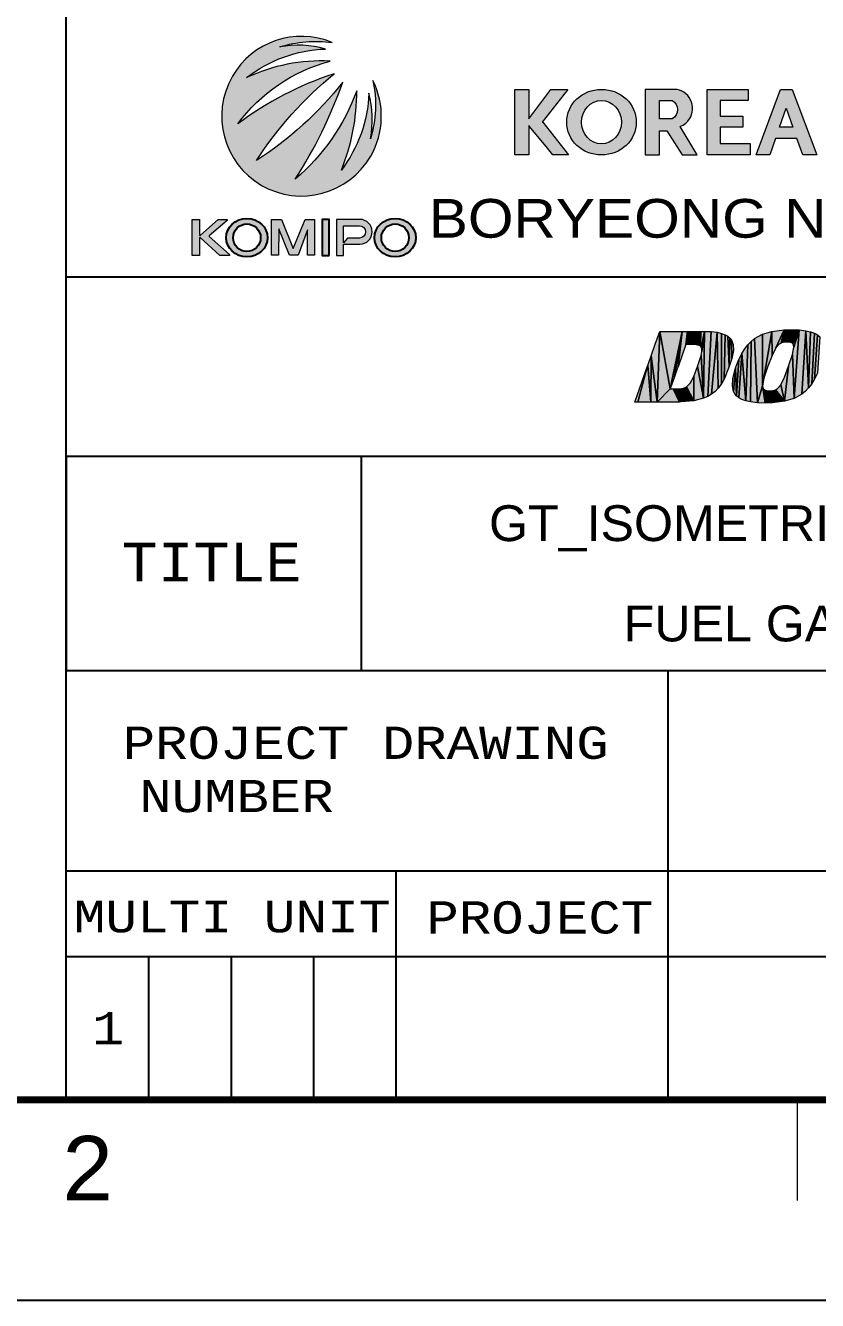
# Model space of a CAD drawing. Header units: inches. Extents: x 0 to 841, y 0 to 594.
# Drawn here: x 674.2 to 729.4, y 0 to 89 of the extents above; entities that cross this region are included whole.
import ezdxf
from ezdxf.enums import TextEntityAlignment as Align

# ---------------------------------------------------------------- set-up
doc = ezdxf.new("R2010")
doc.units = ezdxf.units.IN
doc.header["$MEASUREMENT"] = 0
for name, color, linetype in [('BG 0', 7, 'Continuous'), ('BG Border', 7, 'Continuous'), ('FRAME', 7, 'Continuous')]:
    doc.layers.add(name, color=color, linetype=linetype)
doc.styles.add('Arial', font='arial.ttf')
doc.styles.add('Courier New', font='cour.ttf')

msp = doc.modelspace()

# ---------------------------------------------------------------- hatches: boundary and pattern name
at = {"layer": 'BG 0', "linetype": 'Continuous'}
for points in [[(717.8138814574204, 65.92619023427778), (718.1013426396215, 66.74384491173032), (718.4129191551121, 67.63020358619701), (718.2332959749295, 62.70696015135818)], [(718.2332959749295, 62.70696015135818), (718.4129191551121, 67.63020358619701), (718.4153226767024, 67.63698352001634), (719.1509872239055, 63.62325936074638)], [(719.1509872239055, 63.62325936074638), (718.4153226767024, 67.63698352001634), (719.9739797222232, 67.63698352001634)], [(719.9739797222232, 67.63698352001634), (719.4422406290603, 64.45809254112079), (719.1762509063992, 63.69564541930789), (719.1509872239055, 63.62325936074638)], [(719.9739797222232, 67.63698352001634), (719.6911119368391, 65.17150782249135), (719.6361781156028, 65.0139770115931), (719.4422406290603, 64.45809254112079)], [(720.2312633555682, 66.71975962246076), (719.6911119368391, 65.17150782249135), (719.9739797222232, 67.63698352001634), (720.3420389950861, 67.63698352001634)], [(720.2312633555682, 66.71975962246076), (720.3420389950861, 67.63698352001634), (720.4404498513115, 66.71975962246076)], [(721.2912430826905, 67.63698352001634), (720.6496363470549, 66.71975962246076), (720.4404498513115, 66.71975962246076), (720.3420389950861, 67.63698352001634)], [(721.2912430826905, 67.63698352001634), (721.1576873996556, 66.65518167084332), (720.8401020801892, 66.7148090356296), (720.6496363470549, 66.71975962246076)], [(721.2912430826905, 67.63698352001634), (721.2520923865638, 66.5984485466387), (721.1576873996556, 66.65518167084332)], [(721.532636767744, 67.63698352001634), (721.3155720623436, 66.5198467141867), (721.2520923865638, 66.5984485466387), (721.2912430826905, 67.63698352001634)], [(721.532636767744, 67.63698352001634), (721.4750323669629, 62.96870365254296), (721.3017117545061, 65.94381605927339), (721.3549096990382, 66.23400790905905)], [(721.3549096990382, 66.23400790905905), (721.3520254731299, 66.40691791991085), (721.3155720623436, 66.5198467141867), (721.532636767744, 67.63698352001634)], [(722.014115553874, 67.61982170821665), (721.7685290589352, 63.10047672373173), (721.4750323669629, 62.96870365254296), (721.532636767744, 67.63698352001634)], [(726.2450613150927, 67.63327475267351), (725.6837589063689, 64.36558366568929), (725.5915170888919, 63.84331845346144), (725.5812887692354, 67.4303407512894)], [(726.2450613150927, 67.63327475267351), (726.2503490625913, 65.95501580223934), (725.9666533975485, 65.19796325110693), (725.6837589063689, 64.36558366568929)], [(727.0907270337457, 67.73979415604187), (726.5110777435491, 66.47867973050377), (726.2503490625913, 65.95501580223934), (726.2450613150927, 67.63327475267351)], [(727.0907270337457, 67.73979415604187), (726.8868549912964, 66.8246733398778), (726.7499610838306, 66.74545393590606), (726.5110777435491, 66.47867973050377)], [(727.0907270337457, 67.73979415604187), (727.0525644520507, 66.87460983914094), (726.8868549912964, 66.8246733398778)], [(727.5816329656689, 67.75305692170618), (727.2768130164266, 66.89341739558512), (727.0525644520507, 66.87460983914094), (727.0907270337457, 67.73979415604187)], [(727.6230536544085, 66.82992436690775), (727.5098210817094, 66.8714819228491), (727.2768130164266, 66.89341739558512), (727.5816329656689, 67.75305692170618)], [(728.1341224618948, 67.735217450347), (727.7013283408662, 66.7672825854603), (727.6230536544085, 66.82992436690775), (727.5816329656689, 67.75305692170618)], [(728.1341224618948, 67.735217450347), (727.7900449933442, 62.96048160576944), (727.6850645114384, 66.01999100256407), (727.7756505695977, 66.54090089567293)], [(728.1341224618948, 67.735217450347), (727.7756505695977, 66.54090089567293), (727.7526301739218, 66.67653963075279), (727.7013283408662, 66.7672825854603)], [(728.606601394959, 67.68048392257653), (728.3335880480952, 63.26379935401776), (727.7900449933442, 62.96048160576944), (728.1341224618948, 67.735217450347)], [(728.8003786467289, 63.69063474443698), (728.5778125474661, 63.46222007597116), (728.3335880480952, 63.26379935401776), (728.606601394959, 67.68048392257653)], [(728.8003786467289, 63.69063474443698), (728.606601394959, 67.68048392257653), (728.9389817251034, 67.60588795944172)], [(722.4193492940003, 67.56984848848478), (722.026159867621, 63.25487294188929), (721.7685290589352, 63.10047672373173), (722.014115553874, 67.61982170821665)], [(722.4852859029612, 63.66533767969896), (722.2728947117641, 63.44889054581823), (722.026159867621, 63.25487294188929), (722.4193492940003, 67.56984848848478)], [(722.4852859029612, 63.66533767969896), (722.4193492940003, 67.56984848848478), (722.7264125300602, 67.49776287012205), (722.7170922074489, 63.9744539237839)], [(722.7170922074489, 63.9744539237839), (722.7264125300602, 67.49776287012205), (722.9788090028383, 67.40209603437884), (722.909988167969, 64.31095696110063)], [(722.909988167969, 64.31095696110063), (722.9788090028383, 67.40209603437884), (723.1671115665414, 67.29408778291426), (723.2692345283341, 65.1748627380445)], [(723.2692345283341, 65.1748627380445), (723.1671115665414, 67.29408778291426), (723.3153554370728, 67.16872744085744)], [(723.4516084054478, 65.7334278027349), (723.2692345283341, 65.1748627380445), (723.3153554370728, 67.16872744085744), (723.4242082593182, 67.031279388136)], [(723.4516084054478, 65.7334278027349), (723.4242082593182, 67.031279388136), (723.550126084855, 66.70969821402576), (723.5647074491695, 66.29657958779346)], [(724.4255153538415, 62.7822237593792), (724.5694328855102, 66.70272466318943), (724.7922660427273, 66.93041159872931), (724.7577354492132, 62.70762445801994)], [(724.7577354492132, 62.70762445801994), (724.7922660427273, 66.93041159872931), (725.0368110116437, 67.12817135224537), (725.2303746170501, 62.65285087155632)], [(725.0368110116437, 67.12817135224537), (725.5812887692354, 67.4303407512894), (725.5915170888919, 63.84331845346144), (725.2303746170501, 62.65285087155632)], [(728.8003786467289, 63.69063474443698), (728.9389817251034, 67.60588795944172), (729.219259048329, 67.5036715273649), (729.0203275780377, 63.97454739406795)], [(729.0203275780377, 63.97454739406795), (729.219259048329, 67.5036715273649), (729.4207275691879, 67.39208803753475), (729.21931245992, 64.29635556743949)], [(729.21931245992, 64.29635556743949), (729.4207275691879, 67.39208803753475), (729.5849147996016, 67.25834875215614), (729.4275909586181, 64.71976593959253)], [(717.7858136664047, 62.70696015135818), (717.5740100027074, 65.24388052815515), (717.6550086803009, 65.47428477838184), (717.8138814574204, 65.92619023427778)], [(717.7858136664047, 62.70696015135818), (717.8138814574204, 65.92619023427778), (718.2332959749295, 62.70696015135818)], [(721.4750323669629, 62.96870365254296), (721.0571400797942, 65.1748627380445), (721.3017117545061, 65.94381605927339)], [(723.7800896894569, 63.12979634890908), (723.9409386954394, 65.67567318185439), (724.1498314274329, 66.09859283501608), (723.9441166850977, 62.99604371063275)], [(723.9441166850977, 62.99604371063275), (724.1498314274329, 66.09859283501608), (724.4255153538415, 62.7822237593792), (724.145424971184, 62.8844602208026)], [(724.1498314274329, 66.09859283501608), (724.3491367788605, 66.41956645227987), (724.5694328855102, 66.70272466318943), (724.4255153538415, 62.7822237593792)], [(727.1278213836229, 62.75651275481174), (727.404253072304, 65.19796325110693), (727.6850645114384, 66.01999100256407), (727.7900449933442, 62.96048160576944)], [(717.5487463202137, 65.17197183568726), (716.8769353299265, 62.70696015135818), (716.6821699637252, 62.70696015135818)], [(717.7858136664047, 62.70696015135818), (716.8769353299265, 62.70696015135818), (717.5487463202137, 65.17197183568726), (717.5740100027074, 65.24388052815515)], [(720.7865569603161, 62.78443032572809), (720.7929129396327, 64.49594132971933), (721.0571400797942, 65.1748627380445), (721.4750323669629, 62.96870365254296)], [(723.483815594758, 63.82746522563869), (723.5168239579315, 64.3494900857075), (723.7106012097014, 65.07702605642115), (723.5726123646223, 63.43680283515363)], [(723.5726123646223, 63.43680283515363), (723.7106012097014, 65.07702605642115), (723.7800896894569, 63.12979634890908), (723.6611954881228, 63.27331997009493)], [(723.7106012097014, 65.07702605642115), (723.7531702476454, 65.19796325110693), (723.9409386954394, 65.67567318185439), (723.7800896894569, 63.12979634890908)], [(726.8632470681205, 63.91174537784782), (727.1233882215785, 64.4371718886118), (727.404253072304, 65.19796325110693), (727.1278213836229, 62.75651275481174)], [(720.2899359881671, 63.77035154384894), (720.538620355378, 64.01848176580417), (720.7929129396327, 64.49594132971933), (720.7865569603161, 62.78443032572809)], [(719.7844486919295, 62.70696015135818), (718.2332959749295, 62.70696015135818), (719.1509872239055, 63.62325936074638), (719.3627107702164, 63.62325936074638)], [(719.7844486919295, 62.70696015135818), (719.3627107702164, 63.62325936074638), (719.5744610223228, 63.62325936074638), (719.9352830246191, 63.64515811301365)], [(719.7844486919295, 62.70696015135818), (719.9352830246191, 63.64515811301365), (719.9067879408763, 62.7079315746676)], [(720.7865569603161, 62.78443032572809), (719.9067879408763, 62.7079315746676), (719.9352830246191, 63.64515811301365), (720.1379266004778, 63.69519142078528)], [(720.7865569603161, 62.78443032572809), (720.1379266004778, 63.69519142078528), (720.2899359881671, 63.77035154384894)], [(725.2303746170501, 62.65285087155632), (725.5915170888919, 63.84331845346144), (725.6141368976363, 63.70878467066826), (725.7831044654351, 62.6350080619727)], [(725.7831044654351, 62.6350080619727), (725.6141368976363, 63.70878467066826), (725.6650648495554, 63.61936031461099)], [(725.6650648495554, 63.61936031461099), (725.7432060070361, 63.55780679432803), (725.856919284053, 63.5170170300058), (725.7831044654351, 62.6350080619727)], [(725.7831044654351, 62.6350080619727), (725.856919284053, 63.5170170300058), (726.0924643999035, 63.49557227626114), (726.2846927155374, 62.64888839915673)], [(726.2846927155374, 62.64888839915673), (726.0924643999035, 63.49557227626114), (726.3203449524603, 63.51455675860017)], [(727.1278213836229, 62.75651275481174), (726.2846927155374, 62.64888839915673), (726.3203449524603, 63.51455675860017), (726.4868288812825, 63.56464681618712)], [(727.1278213836229, 62.75651275481174), (726.4868288812825, 63.56464681618712), (726.623936435112, 63.64399307268724), (726.8632470681205, 63.91174537784782)]]:
    msp.add_hatch(color=7, dxfattribs=at).paths.add_polyline_path(points)
at = {"layer": 'BG Border', "linetype": 'ByBlock', "true_color": 0x007dc5}
h = msp.add_hatch(color=152, dxfattribs=at)
edge = h.paths.add_edge_path()
edge.add_arc((698.4590211332619, 75.11168290630961), 11.78984234986835, 105.0033719143238, 143.5431853131592, ccw=False)
edge.add_arc((694.8171533049394, 74.1980781621517), 12.31566746316052, 87.25522018535216, 115.1559331006336)
edge.add_arc((695.4079842167931, 77.87570715291268), 9.473257100303234, 91.97244933128599, 127.951627057819, ccw=False)
edge.add_arc((693.1977581728183, 80.84257915723487), 6.768317519605493, 73.83643715718688, 100.9638621946304)
edge.add_arc((694.4126207308128, 79.62658023906681), 8.24939099436585, 82.02474663466671, 107.6565538796037, ccw=False)
edge.add_arc((693.4202224321491, 82.65158582316317), 5.570771978885153, 67.4429782101009, 150.0000000006032)
edge.add_arc((693.4202224320264, 82.65158582297474), 5.570771978873196, 149.9999999982943, 329.9999999982935)
edge.add_arc((693.4202224319138, 82.65158582348468), 5.570771979225769, 329.9999999943308, 386.5787185189863)
edge.add_arc((690.4016666986452, 83.44039734510724), 8.179998811640008, -16.7608527034418, 12.021372798485515, ccw=False)
edge.add_arc((690.8085976698248, 82.41967200614405), 7.545174263058368, 349.7840420934184, 374.083787738067)
edge.add_arc((688.5910069990139, 84.65881861316934), 9.544479867115278, 322.8420038961892, 357.57946185949885, ccw=False)
edge.add_arc((683.0775389187165, 84.30568717998304), 14.19249890441825, 337.5845557151999, 360.4909630864095)
edge.add_arc((683.5616718657304, 89.40075694369898), 14.58219067485836, 310.2257601184284, 340.05830246394277, ccw=False)
edge.add_arc((666.2138078470068, 95.57766972042012), 31.87509526662942, 327.1069319858451, 340.6632086073628)
edge.add_arc((676.7758624359749, 100.4648152642961), 24.88526255489663, 302.82945991551406, 321.6463647827026, ccw=False)
edge.add_arc((712.3246587139694, 65.23759567534078), 26.29625820810596, 129.2094778830848, 147.0143803464739, ccw=False)
edge.add_arc((702.7799041772162, 63.77840463818207), 22.95334077578267, 107.9623392066561, 126.9682711595508)
at = {"layer": 'BG Border', "linetype": 'ByBlock', "true_color": 0x004c8c}
for points in [[(708.3037886769068, 79.94792289925337), (708.3033728495701, 84.52399355308813), (709.2872280446638, 84.52408295577024), (709.2874150899121, 82.46569184699287), (710.8195921926855, 84.52422220137379), (712.0132722575589, 84.52433067101396), (710.2044018524056, 82.23613095324035), (710.2560852927637, 82.23613564991912), (712.0428125767222, 79.94826266332599), (710.9574613635816, 79.94816403765157), (710.5770810098209, 80.41576647123112), (709.3331895476587, 81.94488507335345), (709.2874573071853, 82.00110382051936), (709.287643871097, 79.94801230216059)], [(721.7142170831601, 79.94914150197425), (721.7142170831601, 84.52521219375502), (724.5880388451351, 84.52547333734125), (724.5881091900116, 83.7513455448096), (722.637013379326, 83.75116824883823), (722.637112067625, 82.66512913430753), (724.21688566168, 82.66527268767683), (724.216956143303, 81.88963299498018), (722.6371120545741, 81.88963299498018), (722.6371120545741, 80.739100783953), (724.7173214847385, 80.739100783953), (724.7173214847385, 79.94941439343856)], [(685.7868332832452, 72.93973449638192), (685.7868332832452, 75.44263044320674), (686.3022342531787, 75.44263044320674), (686.3022342531787, 74.35418737752674), (686.3728733273985, 74.35418737752674), (687.6083071657563, 75.4397004867687), (688.2249680190997, 75.4397004867687), (688.2249680190997, 75.36861586557212), (686.9853507314531, 74.30257114245525), (686.9853124680496, 74.2497860916464), (688.4053180545095, 73.00393188491236), (688.4053180545095, 72.94048901797518), (687.7086049521855, 72.94048901797518), (686.352249018073, 74.1911653187059), (686.3022342531787, 74.1911653187059), (686.3022342531787, 72.93973449638192)], [(691.3284198191211, 72.94693286657993), (691.3284198191211, 75.44098677643234), (692.024632534718, 75.44098677643234), (692.845338583133, 73.42490880017985), (693.6782939754328, 75.44098677643234), (694.3356337725935, 75.44098677643234), (694.3356337725935, 72.94693286657993), (693.8375354475016, 72.94693286657993), (693.8375354475016, 74.73015077259323), (693.1760708712834, 72.94693286657993), (692.5717282359967, 72.94693286657993), (691.8306429235258, 74.78530184189603), (691.8245182513579, 72.94693286657993)]]:
    msp.add_hatch(color=154, dxfattribs=at).paths.add_polyline_path(points)
h = msp.add_hatch(color=154, dxfattribs=at)
edge = h.paths.add_edge_path()
edge.add_ellipse((714.3511185528575, 82.23628703651428), major_axis=(-2.429057602722495, 0), ratio=0.9420345039450488, start_angle=0, end_angle=360)
edge = h.paths.add_edge_path(flags=0)
edge.add_ellipse((714.3511185528575, 82.23628703651428), major_axis=(-0.0001017899647903775, -1.510892722731111), ratio=0.923222539199499, start_angle=0, end_angle=360)
h = msp.add_hatch(color=154, dxfattribs=at)
edge = h.paths.add_edge_path()
edge.add_arc((719.3491548466322, 83.19480878577276), 1.357612618402048, 319.7746124254666, 438.4693482007535)
edge.add_line((719.6205309394427, 84.52502194083303), (717.3967121516307, 84.52481986286433))
edge.add_line((717.3967121516307, 84.52481986286433), (717.3971279798393, 79.94874920902257))
edge.add_line((717.3971279798393, 79.94874920902257), (718.4047170011521, 79.94884076837678))
edge.add_line((718.4047170011521, 79.94884076837678), (718.4047170011521, 81.64401375916147))
edge.add_line((718.4047170011521, 81.64401375916147), (718.9160006598678, 81.64401375916147))
edge.add_line((718.9160006598678, 81.64401375916147), (719.9796465089917, 79.94898388183769))
edge.add_line((719.9796465089917, 79.94898388183769), (721.0220441290227, 79.94907860450884))
edge.add_line((721.0220441290227, 79.94907860450884), (719.834256497333, 81.9268228197104))
edge.add_arc((719.3491548466321, 83.19480878577409), 1.357612618403009, 290.9356768395801, 310.2253875748016)
edge.add_line((720.2258957264711, 82.15825803869686), (720.3857055937128, 82.31806790593932))
edge = h.paths.add_edge_path(flags=0)
edge.add_line((719.2891995322179, 82.47136276498689), (718.4047170001733, 82.47136276461761))
edge.add_line((718.4047170001733, 82.47136276461761), (718.4047170001733, 83.75301501973401))
edge.add_line((718.4047170001733, 83.75301501973401), (719.2891995322128, 83.75301501982041))
edge.add_arc((718.9022912140913, 83.1121888924021), 0.7485694170974432, -58.877894777164784, 58.87789477762237, ccw=False)
h = msp.add_hatch(color=154, dxfattribs=at)
h.paths.add_polyline_path([(725.1381540165058, 79.94945263442077), (726.843658715769, 84.5256783050751), (727.6576530006698, 84.52575227264495), (729.3890186654792, 79.94983890960016), (728.3941346754436, 79.94974850468745), (727.9850792740285, 81.1072609344786), (726.5033816764022, 81.1072609346967), (726.0942834740404, 79.94953951781014)])
h.paths.add_polyline_path([(726.7781027418583, 81.88470375492187), (727.2442023603298, 83.20373548175581), (727.7103373559828, 81.88470375492187)], flags=0)
h = msp.add_hatch(color=154, dxfattribs=at)
edge = h.paths.add_edge_path()
edge.add_ellipse((689.6067711559999, 74.17325618364117), major_axis=(1.443235209899196, 0), ratio=0.92986184287019, start_angle=0, end_angle=360)
edge = h.paths.add_edge_path(flags=0)
edge.add_arc((689.6067711559999, 74.17325618364117), 0.9585111685024685, 9.5e-15, 180)
edge.add_arc((689.6067711559999, 74.17325618364117), 0.9585111685024685, 180, 360)
at = {"layer": 'BG Border', "linetype": 'Continuous', "true_color": 0x004c8c}
msp.add_hatch(color=154, dxfattribs=at).paths.add_polyline_path([(695.3411424243022, 72.93314509929199), (695.3411424243022, 75.445582698846), (694.8572933362129, 75.445582698846), (694.8572933362129, 72.93314509929199)])
at = {"layer": 'BG Border', "linetype": 'ByBlock', "true_color": 0x004c8c}
h = msp.add_hatch(color=154, dxfattribs=at)
edge = h.paths.add_edge_path()
edge.add_arc((697.4883042221637, 74.5850695069682), 0.8666410884662383, 270, 450)
edge.add_line((697.4883042221637, 75.45171059543443), (695.8556148727123, 75.45171059543435))
edge.add_line((695.8556148727123, 75.45171059543435), (695.8556148727123, 72.9392729958004))
edge.add_line((695.8556148727123, 72.9392729958004), (696.3517133047235, 72.93927299580038))
edge.add_line((696.3517133047235, 72.93927299580038), (696.3517133047235, 73.71842841856571))
edge.add_line((696.3517133047235, 73.71842841856571), (697.4883042221637, 73.71842841850196))
edge = h.paths.add_edge_path(flags=0)
edge.add_arc((697.4546497745949, 74.57978916713756), 0.4333205442268451, -90, 90, ccw=False)
edge.add_line((697.4546497745949, 74.14646862291072), (696.6391053249777, 74.14646862300562))
edge.add_line((696.6391053249777, 74.14646862300562), (696.3517133047235, 73.82603144180403))
edge.add_line((696.3517133047235, 73.82603144180403), (696.3517133047235, 75.01310971141217))
edge.add_line((696.3517133047235, 75.01310971141217), (697.4546497745949, 75.01310971136441))
h = msp.add_hatch(color=154, dxfattribs=at)
edge = h.paths.add_edge_path()
edge.add_ellipse((699.9506547065453, 74.17325618364117), major_axis=(1.443235209899196, 0), ratio=0.92986184287019, start_angle=0, end_angle=360)
edge = h.paths.add_edge_path(flags=0)
edge.add_arc((699.9506547065455, 74.17325618364117), 0.9585111685023548, 9.5e-15, 180)
edge.add_arc((699.9506547065455, 74.17325618364117), 0.9585111685023548, 180, 360)

# ---------------------------------------------------------------- linework, layer by layer
at = {"layer": 'BG 0', "color": 7, "linetype": 'Continuous', "lineweight": 5}
for points in [[(717.813881, 65.92619), (718.101343, 66.743845), (718.412919, 67.630204), (718.233296, 62.70696)], [(718.233296, 62.70696), (718.412919, 67.630204), (718.415323, 67.636984), (719.150987, 63.623259)], [(719.150987, 63.623259), (718.415323, 67.636984), (719.97398, 67.636984)], [(719.97398, 67.636984), (719.442241, 64.458093), (719.176251, 63.695645), (719.150987, 63.623259)], [(719.97398, 67.636984), (719.691112, 65.171508), (719.636178, 65.013977), (719.442241, 64.458093)], [(720.231263, 66.71976), (719.691112, 65.171508), (719.97398, 67.636984), (720.342039, 67.636984)], [(720.231263, 66.71976), (720.342039, 67.636984), (720.44045, 66.71976)], [(721.291243, 67.636984), (720.649636, 66.71976), (720.44045, 66.71976), (720.342039, 67.636984)], [(721.291243, 67.636984), (721.157687, 66.655182), (720.840102, 66.714809), (720.649636, 66.71976)], [(721.291243, 67.636984), (721.252092, 66.598449), (721.157687, 66.655182)], [(721.532637, 67.636984), (721.315572, 66.519847), (721.252092, 66.598449), (721.291243, 67.636984)], [(721.532637, 67.636984), (721.475032, 62.968704), (721.301712, 65.943816), (721.35491, 66.234008)], [(721.35491, 66.234008), (721.352025, 66.406918), (721.315572, 66.519847), (721.532637, 67.636984)], [(722.014116, 67.619822), (721.768529, 63.100477), (721.475032, 62.968704), (721.532637, 67.636984)], [(726.245061, 67.633275), (725.683759, 64.365584), (725.591517, 63.843318), (725.581289, 67.430341)], [(726.245061, 67.633275), (726.250349, 65.955016), (725.966653, 65.197963), (725.683759, 64.365584)], [(727.090727, 67.739794), (726.511078, 66.47868), (726.250349, 65.955016), (726.245061, 67.633275)], [(727.090727, 67.739794), (726.886855, 66.824673), (726.749961, 66.745454), (726.511078, 66.47868)], [(727.090727, 67.739794), (727.052564, 66.87461), (726.886855, 66.824673)], [(727.581633, 67.753057), (727.276813, 66.893417), (727.052564, 66.87461), (727.090727, 67.739794)], [(727.623054, 66.829924), (727.509821, 66.871482), (727.276813, 66.893417), (727.581633, 67.753057)], [(728.134122, 67.735217), (727.701328, 66.767283), (727.623054, 66.829924), (727.581633, 67.753057)], [(728.134122, 67.735217), (727.790045, 62.960482), (727.685065, 66.019991), (727.775651, 66.540901)], [(728.134122, 67.735217), (727.775651, 66.540901), (727.75263, 66.67654), (727.701328, 66.767283)], [(728.606601, 67.680484), (728.333588, 63.263799), (727.790045, 62.960482), (728.134122, 67.735217)], [(728.800379, 63.690635), (728.577813, 63.46222), (728.333588, 63.263799), (728.606601, 67.680484)], [(728.800379, 63.690635), (728.606601, 67.680484), (728.938982, 67.605888)], [(722.419349, 67.569848), (722.02616, 63.254873), (721.768529, 63.100477), (722.014116, 67.619822)], [(722.485286, 63.665338), (722.272895, 63.448891), (722.02616, 63.254873), (722.419349, 67.569848)], [(722.485286, 63.665338), (722.419349, 67.569848), (722.726413, 67.497763), (722.717092, 63.974454)], [(722.717092, 63.974454), (722.726413, 67.497763), (722.978809, 67.402096), (722.909988, 64.310957)], [(722.909988, 64.310957), (722.978809, 67.402096), (723.167112, 67.294088), (723.269235, 65.174863)], [(723.269235, 65.174863), (723.167112, 67.294088), (723.315355, 67.168727)], [(723.451608, 65.733428), (723.269235, 65.174863), (723.315355, 67.168727), (723.424208, 67.031279)], [(723.451608, 65.733428), (723.424208, 67.031279), (723.550126, 66.709698), (723.564707, 66.29658)], [(724.425515, 62.782224), (724.569433, 66.702725), (724.792266, 66.930412), (724.757735, 62.707624)], [(724.757735, 62.707624), (724.792266, 66.930412), (725.036811, 67.128171), (725.230375, 62.652851)], [(725.036811, 67.128171), (725.581289, 67.430341), (725.591517, 63.843318), (725.230375, 62.652851)], [(728.800379, 63.690635), (728.938982, 67.605888), (729.219259, 67.503672), (729.020328, 63.974547)], [(729.020328, 63.974547), (729.219259, 67.503672), (729.420728, 67.392088), (729.219312, 64.296356)], [(729.219312, 64.296356), (729.420728, 67.392088), (729.584915, 67.258349), (729.427591, 64.719766)], [(717.785814, 62.70696), (717.57401, 65.243881), (717.655009, 65.474285), (717.813881, 65.92619)], [(717.785814, 62.70696), (717.813881, 65.92619), (718.233296, 62.70696)], [(721.475032, 62.968704), (721.05714, 65.174863), (721.301712, 65.943816)], [(723.78009, 63.129796), (723.940939, 65.675673), (724.149831, 66.098593), (723.944117, 62.996044)], [(723.944117, 62.996044), (724.149831, 66.098593), (724.425515, 62.782224), (724.145425, 62.88446)], [(724.149831, 66.098593), (724.349137, 66.419566), (724.569433, 66.702725), (724.425515, 62.782224)], [(727.127821, 62.756513), (727.404253, 65.197963), (727.685065, 66.019991), (727.790045, 62.960482)], [(717.548746, 65.171972), (716.876935, 62.70696), (716.68217, 62.70696)], [(717.785814, 62.70696), (716.876935, 62.70696), (717.548746, 65.171972), (717.57401, 65.243881)], [(720.786557, 62.78443), (720.792913, 64.495941), (721.05714, 65.174863), (721.475032, 62.968704)], [(723.483816, 63.827465), (723.516824, 64.34949), (723.710601, 65.077026), (723.572612, 63.436803)], [(723.572612, 63.436803), (723.710601, 65.077026), (723.78009, 63.129796), (723.661195, 63.27332)], [(723.710601, 65.077026), (723.75317, 65.197963), (723.940939, 65.675673), (723.78009, 63.129796)], [(726.863247, 63.911745), (727.123388, 64.437172), (727.404253, 65.197963), (727.127821, 62.756513)], [(720.289936, 63.770352), (720.53862, 64.018482), (720.792913, 64.495941), (720.786557, 62.78443)], [(719.784449, 62.70696), (718.233296, 62.70696), (719.150987, 63.623259), (719.362711, 63.623259)], [(719.784449, 62.70696), (719.362711, 63.623259), (719.574461, 63.623259), (719.935283, 63.645158)], [(719.784449, 62.70696), (719.935283, 63.645158), (719.906788, 62.707932)], [(720.786557, 62.78443), (719.906788, 62.707932), (719.935283, 63.645158), (720.137927, 63.695191)], [(720.786557, 62.78443), (720.137927, 63.695191), (720.289936, 63.770352)], [(725.230375, 62.652851), (725.591517, 63.843318), (725.614137, 63.708785), (725.783104, 62.635008)], [(725.783104, 62.635008), (725.614137, 63.708785), (725.665065, 63.61936)], [(725.665065, 63.61936), (725.743206, 63.557807), (725.856919, 63.517017), (725.783104, 62.635008)], [(725.783104, 62.635008), (725.856919, 63.517017), (726.092464, 63.495572), (726.284693, 62.648888)], [(726.284693, 62.648888), (726.092464, 63.495572), (726.320345, 63.514557)], [(727.127821, 62.756513), (726.284693, 62.648888), (726.320345, 63.514557), (726.486829, 63.564647)], [(727.127821, 62.756513), (726.486829, 63.564647), (726.623936, 63.643993), (726.863247, 63.911745)]]:
    msp.add_lwpolyline(points, close=True, dxfattribs=at)
at = {"layer": 'BG Border', "color": 7, "linetype": 'Continuous', "lineweight": 25}
for p, q in [((677.000002, 14.000002), (677.000006, 175.571877)), ((827.000002, 71.410071), (677.000006, 71.410071)), ((827.000006, 58.910071), (677.000006, 58.910071)), ((677.000006, 58.910071), (677.000006, 43.939932)), ((697.57958, 58.910071), (697.57958, 43.939932)), ((827.000006, 43.939932), (677.000006, 43.939932)), ((719.000006, 14.000002), (719.000006, 43.939932)), ((827.000006, 29.967363), (677.000006, 29.967363)), ((700.000006, 29.967363), (700.000006, 14.000002)), ((827.000006, 23.979863), (677.000006, 23.979863)), ((682.750006, 23.979863), (682.750006, 14.000002)), ((688.500006, 23.979863), (688.500006, 14.000002)), ((694.250006, 23.979863), (694.250006, 14.000002)), ((841.000002, 2e-06), (2e-06, 2e-06))]:
    msp.add_line(p, q, dxfattribs=at)
at = {"layer": 'BG Border', "color": 3, "linetype": 'Continuous', "lineweight": 120}
msp.add_line((827.000002, 14.000002), (35.000002, 14.000002), dxfattribs=at)
at = {"layer": 'BG Border', "color": 7, "linetype": 'Continuous', "lineweight": 13}
msp.add_line((728.000002, 14.000002), (728.000002, 6.982085), dxfattribs=at)
at = {"layer": 'BG Border', "color": 3, "linetype": 'Continuous', "lineweight": 120}
msp.add_lwpolyline([(827.000002, 580.000002), (35.000002, 580.000002), (35.000002, 14.000002), (827.000002, 14.000002)], close=True, dxfattribs=at)
at = {"layer": 'BG Border', "color": 7, "linetype": 'Continuous', "lineweight": 0}
for points in [[(688.976392, 82.117404, -0.169765), (695.406915, 86.499617, 0.122345), (689.581969, 85.345657, -0.158291), (695.081925, 87.343351, 0.118922), (691.910493, 87.487357, -0.112309), (695.557186, 87.796184, 0.376657), (688.595792, 85.436972, 1), (698.244652, 79.8662, 0.252012), (698.402278, 85.144099, -0.126251), (698.234153, 81.081469, 0.106427), (698.126971, 84.255719, -0.152742), (696.197699, 78.893809, 0.100282), (697.269517, 84.4273, -0.130909), (692.978866, 78.26717, 0.059219), (696.290782, 85.023176, -0.082289), (690.267167, 79.554029, -0.077845), (695.701282, 85.612986, 0.08312)], [(720.385706, 82.318068, 0.569781), (719.620531, 84.525022), (717.396712, 84.52482), (717.397128, 79.948749), (718.404717, 79.948841), (718.404717, 81.644014), (718.916001, 81.644014), (719.979647, 79.948984), (721.022044, 79.949079), (719.834256, 81.926823, 0.084367), (720.225896, 82.158258)], [(719.2892, 82.471363), (718.404717, 82.471363), (718.404717, 83.753015), (719.2892, 83.753015, -0.564367)], [(690.565282, 74.173256, 1), (688.64826, 74.173256, 1)], [(697.488304, 73.718428, 1), (697.488304, 75.451711), (695.855615, 75.451711), (695.855615, 72.939273), (696.351713, 72.939273), (696.351713, 73.718428)], [(697.45465, 75.01311, -1), (697.45465, 74.146469), (696.639105, 74.146469), (696.351713, 73.826031), (696.351713, 75.01311)], [(700.909166, 74.173256, 1), (698.992144, 74.173256, 1)]]:
    msp.add_lwpolyline(points, format="xyb", close=True, dxfattribs=at)
for points in [[(708.303789, 79.947923), (708.303373, 84.523994), (709.287228, 84.524083), (709.287415, 82.465692), (710.819592, 84.524222), (712.013272, 84.524331), (710.204402, 82.236131), (710.256085, 82.236136), (712.042813, 79.948263), (710.957461, 79.948164), (710.577081, 80.415766), (709.33319, 81.944885), (709.287457, 82.001104), (709.287644, 79.948012)], [(721.714217, 79.949142), (721.714217, 84.525212), (724.588039, 84.525473), (724.588109, 83.751346), (722.637013, 83.751168), (722.637112, 82.665129), (724.216886, 82.665273), (724.216956, 81.889633), (722.637112, 81.889633), (722.637112, 80.739101), (724.717321, 80.739101), (724.717321, 79.949414)], [(725.138154, 79.949453), (726.843659, 84.525678), (727.657653, 84.525752), (729.389019, 79.949839), (728.394135, 79.949749), (727.985079, 81.107261), (726.503382, 81.107261), (726.094283, 79.94954)], [(726.778103, 81.884704), (727.244202, 83.203735), (727.710337, 81.884704)], [(685.786833, 72.939734), (685.786833, 75.44263), (686.302234, 75.44263), (686.302234, 74.354187), (686.372873, 74.354187), (687.608307, 75.4397), (688.224968, 75.4397), (688.224968, 75.368616), (686.985351, 74.302571), (686.985312, 74.249786), (688.405318, 73.003932), (688.405318, 72.940489), (687.708605, 72.940489), (686.352249, 74.191165), (686.302234, 74.191165), (686.302234, 72.939734)], [(691.32842, 72.946933), (691.32842, 75.440987), (692.024633, 75.440987), (692.845339, 73.424909), (693.678294, 75.440987), (694.335634, 75.440987), (694.335634, 72.946933), (693.837535, 72.946933), (693.837535, 74.730151), (693.176071, 72.946933), (692.571728, 72.946933), (691.830643, 74.785302), (691.824518, 72.946933)]]:
    msp.add_lwpolyline(points, close=True, dxfattribs=at)
at = {"layer": 'BG Border', "color": 154, "linetype": 'Continuous', "lineweight": 25, "true_color": 0x004c8c}
msp.add_lwpolyline([(695.341142, 72.933145), (695.341142, 75.445583), (694.857293, 75.445583), (694.857293, 72.933145)], close=True, dxfattribs=at)
for centre, radius in [((689.606771, 74.173256), 0.9585111685024295), ((699.950655, 74.173256), 0.9585111685023184)]:
    msp.add_circle(centre, radius, dxfattribs=at)
at = {"layer": 'BG Border', "color": 7, "linetype": 'Continuous', "lineweight": 0}
for centre, major_axis, ratio in [((714.351119, 82.236287), (-2.429057602722495, 0), 0.942035), ((714.351119, 82.236287), (-0.0001017899647903775, -1.510892722731111), 0.923223), ((689.606771, 74.173256), (1.443235209899196, 0), 0.929862), ((699.950655, 74.173256), (1.443235209899196, 0), 0.929862)]:
    msp.add_ellipse(centre, major_axis=major_axis, ratio=ratio, dxfattribs=at)
at = {"layer": 'BG Border', "color": 154, "linetype": 'Continuous', "lineweight": 25, "true_color": 0x004c8c}
for centre in [(689.606771, 74.173256), (699.950655, 74.173256)]:
    msp.add_ellipse(centre, major_axis=(1.443235209899196, 0), ratio=0.929862, dxfattribs=at)

# ---------------------------------------------------------------- texts
at = {"layer": 'BG Border', "color": 7, "style": 'Arial', "width": 1.085385}
msp.add_text('BORYEONG NEW COMBINED CYCLE POWER PLANT UNIT #1', height=2.7, dxfattribs=at).set_placement((762.117803, 75.524881), align=Align.MIDDLE_CENTER)
at = {"layer": 'BG Border', "color": 7, "style": 'Courier New'}
for s, height, width, p in [('TITLE', 2.7, 0.927318, (687.140177, 51.53158)), ('PROJECT DRAWING', 2.25, 1.002506, (697.899006, 38.926317)), ('NUMBER', 2.25, 1.002506, (688.882818, 35.190553)), ('MULTI UNIT', 2.2, 1.002506, (688.577345, 26.778328)), ('PROJECT', 2.25, 1.002506, (710.047846, 26.736387)), ('1', 2.25, 1.002506, (679.927896, 19.011227))]:
    msp.add_text(s, height=height, dxfattribs=dict(at, width=width)).set_placement(p, align=Align.MIDDLE)
at = {"layer": 'BG Border', "color": 3, "style": 'Arial', "width": 1.008516}
msp.add_text('2', height=4.5, dxfattribs=at).set_placement((678.50012, 11.482085), align=Align.TOP_CENTER)
at = {"layer": 'FRAME', "color": 2, "style": 'Arial'}
for s, width, p in [('GT_ISOMETRIC DRAWING_INTERCONNECTING', 1.0028, (706.5, 53)), ('FUEL GAS HEATER OUTLET HEADER', 1.002183, (715.9, 46))]:
    msp.add_text(s, height=2.5, dxfattribs=dict(at, width=width)).set_placement(p)

doc.saveas('drawing.dxf')
